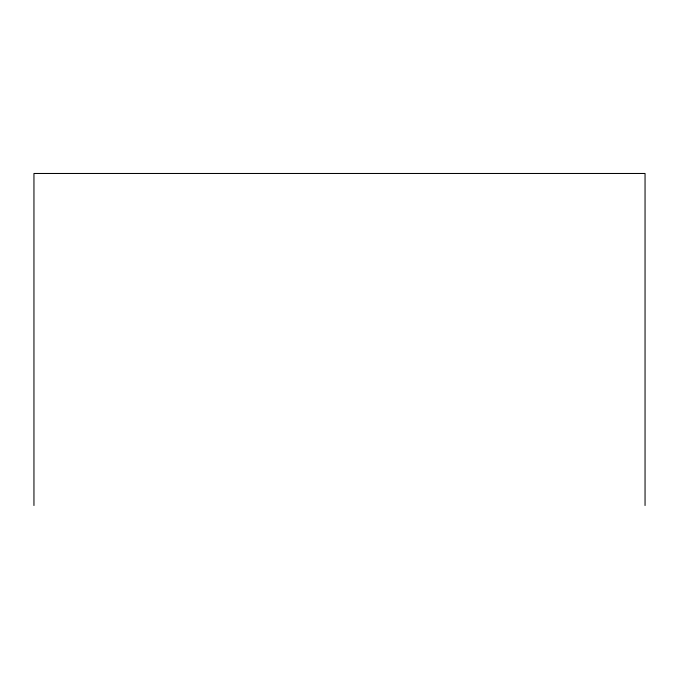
<?xml version="1.0" encoding="UTF-8"?>
<svg xmlns="http://www.w3.org/2000/svg" width="679" height="679" viewBox="0 0 679 679"><rect width="100%" height="100%" fill="white"/><g stroke="black" fill="none" stroke-linecap="round" stroke-linejoin="round"><path stroke-width="1.02" d="M645.05 505.524L645.05 173.476L33.95 173.476L33.95 505.524"/></g></svg>
